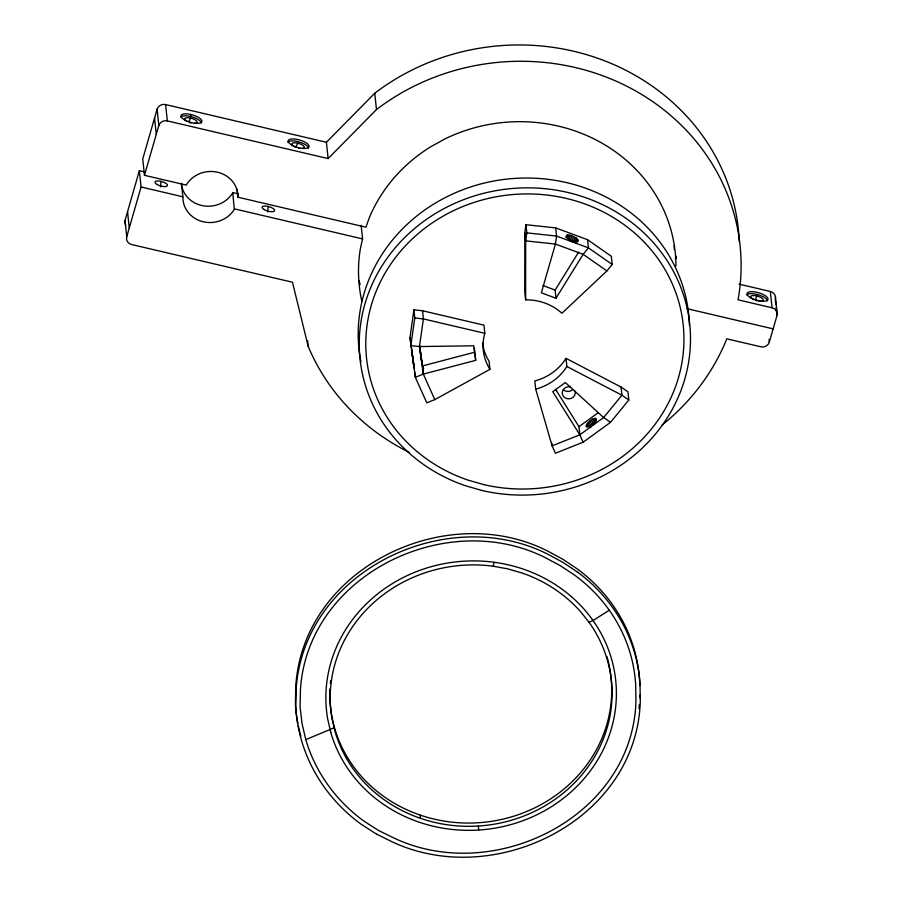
<?xml version="1.0" encoding="UTF-8"?>
<svg xmlns="http://www.w3.org/2000/svg" width="902" height="902" viewBox="0 0 902 902"><rect width="100%" height="100%" fill="white"/><g stroke="black" fill="none" stroke-linecap="round" stroke-linejoin="round"><path stroke-width="1.35" d="M524.817 232.693L524.772 291.696L525.629 299.847A51.346 47.547 -6 0 1 561.901 313.265L606.911 270.916L612.199 264.455L611.342 256.303L587.552 239.706L555.7 227.913L525.956 224.711L524.817 232.693L525.674 240.857L525.629 299.847M160.511 186.838L160.984 181.325M267.646 211.947L268.131 206.434M639.011 708.679L639.394 704.507M675.745 258.784L676.038 256.179M181.528 183.219L182.88 197.391A27.556 25.515 -6 0 0 203.266 221.768A27.556 25.515 -6 0 0 234.261 209.433L232.784 192.577L238.229 193.851M675.97 265.943A158.865 147.082 -6 0 0 445.272 138.761L430.885 146.676A158.865 147.082 -6 0 0 369.087 218.25L365.953 227.203L237.869 197.188L237.959 196.613A27.556 25.515 -6 0 0 217.562 172.226A27.556 25.515 -6 0 0 186.579 184.572L186.342 185.113L144.455 175.292L142.741 158.989L157.106 109.255A6.957 6.438 -6 0 1 165.618 104.587L326.423 142.268L374.758 93.244A224.057 207.449 -6 0 1 608.061 62.17A224.057 207.449 -6 0 1 739.234 241.262M409.993 337.472L413.928 309.837L422.531 310.762L483.968 325.16L484.825 333.312A51.346 47.547 -6 0 0 489.921 369.346L434.798 399.631L426.793 402.822L415.326 377.284L409.993 337.472L414.469 369.121M413.928 309.837L414.785 317.989L410.85 345.635L419.453 346.56L473.663 345.793L475.715 360.338L423.342 374.082L415.326 377.284L414.751 371.838M525.956 224.711L526.813 232.863L525.674 240.857L555.418 244.059L583.132 254.319L606.911 270.916M493.281 566.219L507.713 568.858L521.739 572.894A141.039 130.587 -6 0 1 580.719 611.815L589.389 622.763A141.039 130.587 -6 0 1 528.358 814.19A141.039 130.587 -6 0 1 334.98 731.375L331.925 718.037A141.039 130.587 -6 0 1 493.281 566.219L493.969 562.239M361.15 225.308L362.581 238.906L360.473 248.095A158.865 147.082 -6 0 0 361.792 301.02M675.35 259.066L675.936 256.461M409.361 452.421A224.057 207.449 -6 0 1 308.168 346.267L292.462 282.225L131.658 244.543A6.957 6.438 -6 0 1 126.742 236.73L125.028 220.426L139.37 170.692L144.771 171.955M126.742 236.73L141.084 186.996L139.37 170.692M144.455 175.292L158.82 125.57L157.106 109.255M190.48 116.471L191.044 114.52M755.526 299.983L756.699 295.935M662.248 424.921A224.057 207.449 -6 0 0 726.189 340.336L726.719 338.814L760.803 346.796A6.957 6.438 -6 0 0 769.316 342.117L776.972 315.61L776.115 307.458M232.784 192.577L232.547 193.118A27.556 25.515 -6 0 1 202.961 205.746A27.556 25.515 -6 0 1 181.313 183.749M565.87 237.598L566.941 235.185L570.481 235.399L576.389 238.196L578.205 241.15C574.067 242.525 568.463 239.774 566.264 236.121L566.941 235.185M566.772 237.44L567.843 235.027M567.448 238.714L569.061 235.106M568.88 239.007L570.481 235.399M569.895 240.71L572.037 235.896M571.473 241.375L573.616 236.549M572.95 242.153L575.093 237.339M574.777 241.804L576.389 238.196M575.792 242.672L577.404 239.053M576.998 242.277L578.069 239.876M586.548 424.65L585.984 426.387L586.807 427.108L591.43 425.079L595.027 421.696L596.121 418.348L592.264 419.272L588.352 422.373L586.548 424.65L588.251 426.68M188.777 121.781L190.649 118.106M295.912 146.891L297.795 143.215M555.7 227.913L556.557 236.076L555.418 244.059L541.347 292.823L555.993 298.235L555.136 290.083L578.599 252.098M555.993 298.235L583.132 254.319L588.408 247.858L587.552 239.706M610.519 422.339L628.807 400.014L627.95 391.851L621.072 387.059L565.994 358.342A51.346 47.547 -6 0 1 534.83 380.948L535.687 389.112L552.103 445.859L555.418 453.244L583.143 442.205L610.519 422.339L603.641 417.547L565.34 382.538L552.757 391.671L579.828 434.82L583.143 442.205M158.82 125.57A6.957 6.438 -6 0 1 167.332 120.902L328.136 158.583L376.472 109.559A224.057 207.449 -6 0 1 629.314 87.517A224.057 207.449 -6 0 1 738.332 298.235L737.971 299.802L772.067 307.796A6.957 6.438 -6 0 1 776.972 315.61M551.821 443.141L552.103 445.859L579.828 434.82L578.971 426.657L598.251 412.676M579.828 434.82L603.641 417.547L621.929 395.211L621.072 387.059M609.29 610.248L593.031 620.52L588.95 622.211M378.716 830.573L395.177 838.589C494.803 884.772 631.998 816.727 635.933 701.925L635.707 685.058A164.931 152.709 -6 0 0 574.766 575.25L560.57 565.802L544.842 557.425C445.802 507.916 307.932 574.969 300.456 689.342L300.084 706.875L302.001 723.393L305.778 739.595L334.168 727.824M526.813 232.863L556.557 236.076L588.408 247.858L612.199 264.455M414.785 317.989L423.388 318.925L484.825 333.312M738.986 284.13L770.342 291.481A6.957 6.438 -6 0 1 775.258 299.306L775.821 304.741M686.952 308.664L773.149 328.869M141.084 186.996L182.959 196.816M234.497 208.892L362.581 238.906M542.936 285.562L555.136 290.083M376.619 834.124L392.077 841.792C494.386 889.958 636.057 820.459 640.262 702.207L640.037 684.742A169.238 156.689 -6 0 0 577.483 572.082M565.994 358.342L566.851 366.494L621.929 395.211L628.807 400.014M378.31 830.359L363.675 820.933A171.436 158.729 -6 0 1 305.778 739.595M376.01 833.82L360.947 824.101A175.822 162.788 -6 0 1 295.743 707.123L296.149 688.925C304.008 571.09 446.445 502.696 548.1 554.347L562.995 562.42L577.494 572.071M594.666 418.212L596.357 420.242M593.55 418.607L596.098 421.651M592.264 419.272L594.813 422.316M590.923 420.163L594.317 424.222M589.581 421.211L592.975 425.282M588.352 422.373L590.9 425.417M587.326 423.545L590.72 427.604M555.564 389.337L578.971 426.657M423.636 368.49L422.486 365.93L419.565 345.286M422.531 310.762L423.388 318.925L419.453 346.56L423.342 374.082L434.798 399.631M474.294 348.217L474.858 352.175L422.486 365.93L423.342 374.082M412.642 356.741C409.328 333.864 415.799 381.546 412.868 358.432M775.438 296.792L777.152 313.107M770.342 291.481L772.067 307.796M769.034 339.4L769.316 342.117M489.921 369.346L489.064 361.195A51.346 47.547 -6 0 1 482.547 343.019M475.004 353.539L475.715 360.338M374.758 93.244L376.472 109.559M420.185 815.081L420.535 818.339M326.423 142.268L328.136 158.583M307.605 340.832L308.168 346.267M237.012 189.037L237.869 197.188M165.618 104.587L167.332 120.902M154.558 118.027L156.271 134.342M127.543 211.643L129.257 227.958M478.41 826.018L478.635 830.043M639.777 685.565L639.687 681.472A169.238 156.689 -6 0 0 577.145 568.824L562.645 559.161L547.751 551.088C446.095 499.437 303.658 567.82 295.811 685.667L295.405 703.864A175.822 162.788 -6 0 0 297.852 723.415M639.969 695.104L640.014 697.832M300.885 736.179A175.822 162.788 -6 0 1 298.37 725.986M606.945 656.6A141.039 130.587 -6 0 1 486.155 822.038A141.039 130.587 -6 0 1 329.985 688.88M330.357 683.412A141.039 130.587 -6 0 1 330.639 680.683M674.177 245.434A158.865 147.082 -6 0 1 674.256 249.64M360.078 284.716A158.865 147.082 -6 0 1 359.221 280.59M125.728 225.297A6.957 6.438 -6 0 1 125.028 220.426M295.134 147.037A6.506 2.3 16.1 0 1 292.755 143.046A6.506 2.3 16.1 0 1 301.888 144.726A6.506 2.3 16.1 0 1 302.677 148.435M299.926 148.402A6.506 2.3 16.1 0 1 298.303 148.108M186.646 121.24A6.506 2.3 16.1 0 1 186.669 117.734A6.506 2.3 16.1 0 1 195.903 120.361A6.506 2.3 16.1 0 1 194.268 123.405M191.168 122.999A6.506 2.3 16.1 0 1 189.533 122.537M754.038 299.757A6.506 2.3 16.1 0 1 752.324 295.608A6.506 2.3 16.1 0 1 762.269 298.427A6.506 2.3 16.1 0 1 758.83 301.121M757.206 300.828A6.506 2.3 16.1 0 1 755.572 300.366M287.794 142.223A10.892 3.856 16.1 0 1 298.99 141.93A10.892 3.856 16.1 0 1 308.552 148.12M180.682 117.125A10.847 3.833 16.1 0 1 191.855 116.832A10.847 3.833 16.1 0 1 201.383 123.01M746.698 294.943A10.892 3.856 16.1 0 1 757.894 294.65A10.892 3.856 16.1 0 1 767.455 300.84M360.214 357.993A165.765 153.487 -6 0 1 508.796 178.9A165.765 153.487 -6 0 1 689.421 325.272M360.947 361.939A165.765 153.487 -6 0 1 360.439 359.312M572.635 389.619A6.539 6.055 -6 0 1 563.389 389.754M575.104 391.118A6.539 6.055 -6 0 1 569.354 398.808A6.539 6.055 -6 0 1 562.273 392.336A6.539 6.055 -6 0 1 570.481 386.902M566.851 366.494A51.346 47.547 -6 0 1 535.687 389.112M420.118 350.01L421.865 362.863L420.118 350.01M483.573 484.566L467.743 480.011A159.214 147.421 -6 0 1 420.58 231.611A159.214 147.421 -6 0 1 679.905 306.082A159.214 147.421 -6 0 1 483.573 484.566M481.882 490.451L465.387 485.716A165.765 153.487 -6 0 1 416.284 227.09A165.765 153.487 -6 0 1 686.287 304.628A165.765 153.487 -6 0 1 481.882 490.451M330.786 732.469L327.629 718.725A145.391 134.612 -6 0 1 518.526 567.572A145.391 134.612 -6 0 1 570.132 792.734A145.391 134.612 -6 0 1 330.786 732.469M264.128 209.568A6.506 2.3 16.1 0 0 274.512 210.933A6.506 2.3 16.1 0 0 266.507 206.13A6.506 2.3 16.1 0 0 264.128 209.568M156.982 184.459A6.506 2.3 16.1 0 0 167.377 185.823A6.506 2.3 16.1 0 0 159.372 181.02A6.506 2.3 16.1 0 0 156.982 184.459M291.481 144.861A10.892 3.856 16.1 0 0 308.867 147.15A10.892 3.856 16.1 0 0 295.473 139.122A10.892 3.856 16.1 0 0 291.481 144.861M184.369 119.752A10.847 3.833 16.1 0 0 201.698 122.029A10.847 3.833 16.1 0 0 188.349 114.024A10.847 3.833 16.1 0 0 184.369 119.752M750.385 297.581A10.892 3.856 16.1 0 0 767.771 299.87A10.892 3.856 16.1 0 0 754.376 291.842A10.892 3.856 16.1 0 0 750.385 297.581"/></g></svg>
